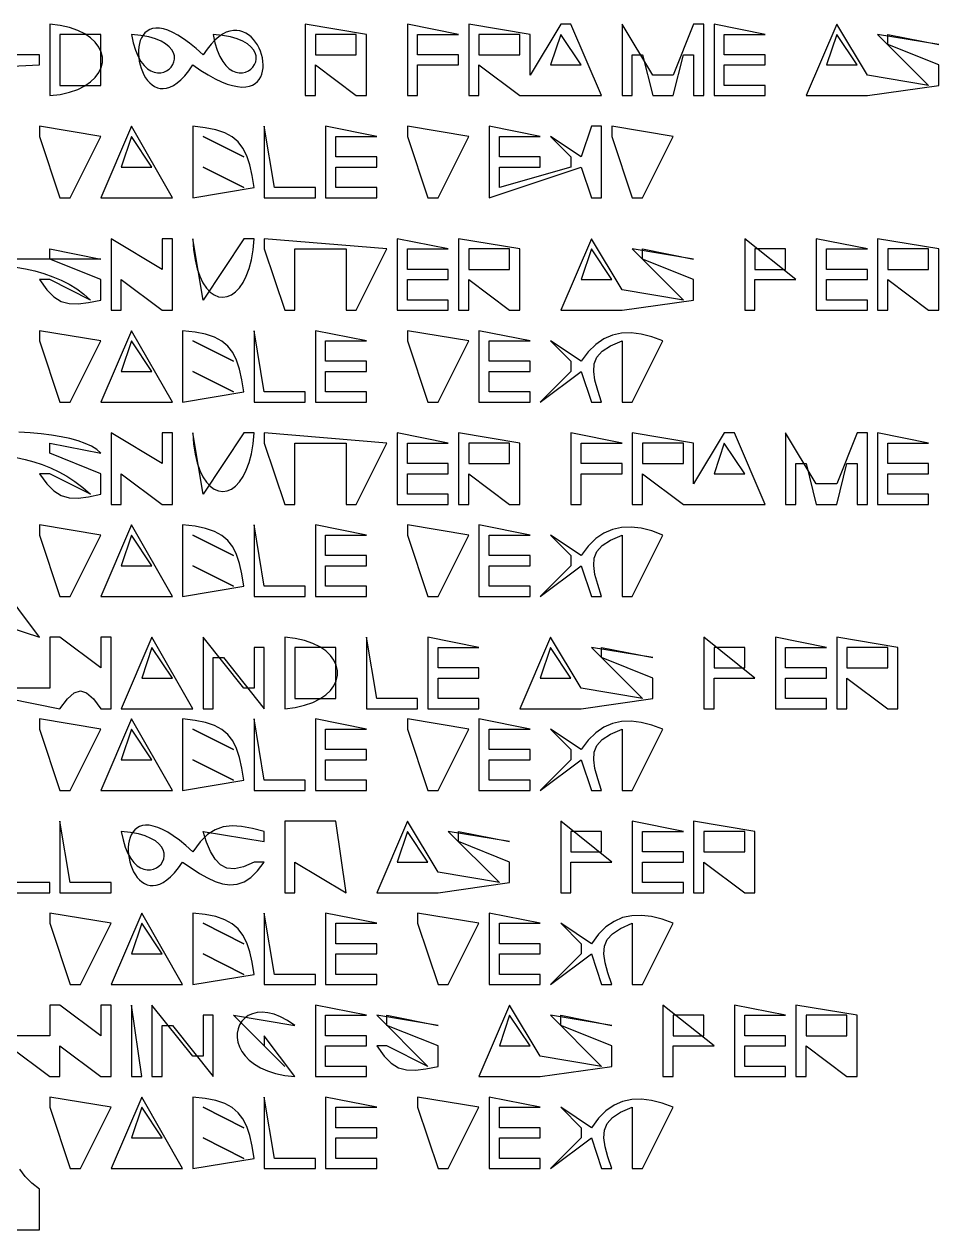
# Model space of a CAD drawing. Extents: x 0 to 2384, y 0 to 1684.
# Drawn here: x 1051.5 to 1141, y 1312 to 1430 of the extents above; entities that cross this region are included whole.
import ezdxf

# ---------------------------------------------------------------- set-up
doc = ezdxf.new("R2010")
doc.units = 0
doc.layers.add('C251', color=251, linetype='CONTINUOUS')
doc.layers.add('C7', color=7, linetype='CONTINUOUS')

msp = doc.modelspace()

# ---------------------------------------------------------------- linework, layer by layer
at = {"layer": 'C251'}
for points in [[(1064, 1370), (1061, 1363), (1062, 1363), (1067, 1363), (1068, 1363), (1064, 1370)], [(1069, 1370), (1069, 1363), (1070, 1363), (1070, 1368), (1071, 1368), (1075, 1363), (1075, 1369), (1074, 1369), (1074, 1365), (1073, 1365), (1069, 1370)], [(1077, 1370), (1077, 1363), (1078.0304, 1363.1279), (1078.9463, 1363.336), (1079.7478, 1363.6149), (1080.4348, 1363.955), (1081.0072, 1364.347), (1081.4652, 1364.7814), (1081.8087, 1365.2489), (1082.0377, 1365.7399), (1082.1522, 1366.245), (1082.1522, 1366.7549), (1082.0377, 1367.26), (1081.8087, 1367.751), (1081.4652, 1368.2185), (1081.0072, 1368.6529), (1080.4348, 1369.0449), (1079.7478, 1369.385), (1078.9463, 1369.6639), (1078.0304, 1369.872), (1077, 1370)], [(1085, 1370), (1085, 1363), (1090, 1363), (1090, 1364), (1086, 1364), (1085, 1370)], [(1091, 1370), (1091, 1363), (1096, 1363), (1096, 1364), (1092, 1364), (1092, 1366), (1096, 1366), (1096, 1367), (1092, 1367), (1092, 1369), (1096, 1369), (1091, 1370)], [(1103, 1370), (1100, 1363), (1101, 1363), (1106, 1363), (1113, 1364), (1113, 1366), (1108, 1368), (1108, 1369), (1113, 1368), (1107, 1369), (1112, 1364), (1106, 1365), (1103, 1370)], [(1118, 1370), (1118, 1363), (1119, 1363), (1119, 1366), (1123, 1366), (1118, 1370)], [(1125, 1370), (1125, 1363), (1130, 1363), (1130, 1364), (1126, 1364), (1126, 1366), (1130, 1366), (1130, 1367), (1126, 1367), (1126, 1369), (1130, 1369), (1125, 1370)], [(1131, 1370), (1131, 1363), (1132, 1363), (1132, 1366), (1136, 1363), (1137, 1363), (1137, 1369), (1131, 1370)], [(1054, 1325), (1054, 1324), (1056, 1318), (1057, 1318), (1060, 1324), (1054, 1325)], [(1063, 1325), (1060, 1318), (1061, 1318), (1066, 1318), (1067, 1318), (1063, 1325)], [(1068, 1325), (1068, 1318), (1074, 1319), (1073.8136, 1320.1924), (1073.5809, 1321.2248), (1073.2847, 1322.1079), (1072.908, 1322.8521), (1072.4337, 1323.4683), (1071.8446, 1323.967), (1071.1238, 1324.3589), (1070.2541, 1324.6546), (1069.2185, 1324.8647), (1068, 1325)], [(1075, 1325), (1075, 1318), (1080, 1318), (1080, 1319), (1076, 1319), (1075, 1325)], [(1081, 1325), (1081, 1318), (1086, 1318), (1086, 1319), (1082, 1319), (1082, 1321), (1086, 1321), (1086, 1322), (1082, 1322), (1082, 1324), (1086, 1324), (1081, 1325)], [(1090, 1325), (1090, 1324), (1092, 1318), (1093, 1318), (1096, 1324), (1090, 1325)], [(1097, 1325), (1097, 1318), (1102, 1318), (1102, 1319), (1098, 1319), (1098, 1321), (1102, 1321), (1102, 1322), (1098, 1322), (1098, 1324), (1102, 1324), (1097, 1325)], [(1107, 1322), (1104, 1324), (1106, 1322), (1106, 1321), (1103, 1318), (1107, 1321), (1108, 1318), (1109, 1318), (1108.6248, 1319.149), (1108.3538, 1320.1436), (1108.224, 1321.0041), (1108.2728, 1321.7505), (1108.5375, 1322.4031), (1109.0554, 1322.982), (1109.8638, 1323.5076), (1111, 1324), (1111, 1318), (1112, 1318), (1115, 1324), (1113.9137, 1324.3968), (1112.8764, 1324.6597), (1111.8882, 1324.7796), (1110.9492, 1324.7478), (1110.0597, 1324.5552), (1109.2198, 1324.193), (1108.4298, 1323.6523), (1107.6898, 1322.9243), (1107, 1322)]]:
    msp.add_lwpolyline(points, dxfattribs=at)
at = {"layer": 'C7'}
for points in [[(1054, 1430), (1054, 1423), (1055.0304, 1423.1279), (1055.9463, 1423.336), (1056.7478, 1423.6149), (1057.4347, 1423.955), (1058.0072, 1424.347), (1058.4652, 1424.7814), (1058.8086, 1425.2489), (1059.0376, 1425.7399), (1059.1521, 1426.2451), (1059.1521, 1426.7549), (1059.0376, 1427.2601), (1058.8086, 1427.7511), (1058.4651, 1428.2185), (1058.0071, 1428.653), (1057.4347, 1429.0449), (1056.7477, 1429.3851), (1055.9463, 1429.6639), (1055.0304, 1429.872), (1054, 1430)], [(1055, 1429), (1055, 1424), (1059, 1424), (1059, 1429), (1055, 1429)], [(1062, 1429), (1062.1741, 1428.1591), (1062.3912, 1427.4395), (1062.6447, 1426.8345), (1062.9277, 1426.3372), (1063.2335, 1425.9409), (1063.5552, 1425.6388), (1063.8862, 1425.4239), (1064.2195, 1425.2896), (1064.5486, 1425.2291), (1064.8664, 1425.2355), (1065.1664, 1425.3021), (1065.4417, 1425.422), (1065.6855, 1425.5885), (1065.891, 1425.7947), (1066.0516, 1426.0339), (1066.1603, 1426.2992), (1066.2105, 1426.5839), (1066.1954, 1426.8812), (1066.1081, 1427.1842), (1065.9419, 1427.4862), (1065.69, 1427.7803), (1065.3457, 1428.0599), (1064.9021, 1428.3179), (1064.3525, 1428.5478), (1063.6901, 1428.7426), (1062.9082, 1428.8956), (1062, 1429)], [(1068, 1426), (1068.779, 1425.4706), (1069.5048, 1425.024), (1070.1785, 1424.6557), (1070.8014, 1424.3618), (1071.3746, 1424.138), (1071.8995, 1423.9801), (1072.3772, 1423.884), (1072.809, 1423.8455), (1073.1961, 1423.8604), (1073.5399, 1423.9246), (1073.8414, 1424.0338), (1074.1019, 1424.1839), (1074.3227, 1424.3707), (1074.5051, 1424.5901), (1074.6502, 1424.8379), (1074.7592, 1425.1098), (1074.8335, 1425.4018), (1074.8742, 1425.7096), (1074.8826, 1426.0291), (1074.86, 1426.3561), (1074.8075, 1426.6865), (1074.7263, 1427.016), (1074.6179, 1427.3404), (1074.4832, 1427.6557), (1074.3237, 1427.9576), (1074.1406, 1428.242), (1073.935, 1428.5046), (1073.7082, 1428.7414), (1073.4614, 1428.9481), (1073.1959, 1429.1205), (1072.913, 1429.2546), (1072.6138, 1429.346), (1072.2996, 1429.3907), (1071.9716, 1429.3845), (1071.631, 1429.3231), (1071.2792, 1429.2025), (1070.9173, 1429.0184), (1070.5466, 1428.7667), (1070.1682, 1428.4431), (1069.7835, 1428.0436), (1069.3937, 1427.5639), (1069, 1427), (1068.3228, 1427.6104), (1067.6888, 1428.1301), (1067.097, 1428.5636), (1066.5467, 1428.9154), (1066.037, 1429.1899), (1065.5669, 1429.3916), (1065.1358, 1429.525), (1064.7428, 1429.5946), (1064.3869, 1429.6048), (1064.0674, 1429.5602), (1063.7835, 1429.4652), (1063.5342, 1429.3244), (1063.3187, 1429.1421), (1063.1363, 1428.923), (1062.986, 1428.6714), (1062.867, 1428.3918), (1062.7784, 1428.0888), (1062.7195, 1427.7668), (1062.6894, 1427.4303), (1062.6872, 1427.0837), (1062.7121, 1426.7317), (1062.7632, 1426.3786), (1062.8398, 1426.0289), (1062.9409, 1425.6871), (1063.0657, 1425.3577), (1063.2134, 1425.0453), (1063.3832, 1424.7541), (1063.5741, 1424.4889), (1063.7854, 1424.2539), (1064.0162, 1424.0538), (1064.2656, 1423.893), (1064.5329, 1423.776), (1064.8171, 1423.7072), (1065.1175, 1423.6912), (1065.4331, 1423.7324), (1065.7632, 1423.8353), (1066.1069, 1424.0044), (1066.4634, 1424.2442), (1066.8318, 1424.5592), (1067.2112, 1424.9538), (1067.6009, 1425.4326), (1068, 1426)], [(1070, 1429), (1070.174, 1428.1591), (1070.3912, 1427.4395), (1070.6447, 1426.8345), (1070.9277, 1426.3372), (1071.2335, 1425.9409), (1071.5552, 1425.6388), (1071.8862, 1425.4239), (1072.2195, 1425.2896), (1072.5485, 1425.2291), (1072.8664, 1425.2355), (1073.1664, 1425.3021), (1073.4416, 1425.422), (1073.6854, 1425.5885), (1073.891, 1425.7947), (1074.0515, 1426.0339), (1074.1603, 1426.2992), (1074.2105, 1426.5839), (1074.1953, 1426.8812), (1074.108, 1427.1842), (1073.9418, 1427.4862), (1073.6899, 1427.7803), (1073.3456, 1428.0599), (1072.9021, 1428.3179), (1072.3525, 1428.5478), (1071.6901, 1428.7426), (1070.9082, 1428.8956), (1070, 1429)], [(1079, 1430), (1079, 1423), (1080, 1423), (1080, 1426), (1084, 1423), (1085, 1423), (1085, 1429), (1079, 1430)], [(1080, 1429), (1080, 1427), (1084, 1427), (1084, 1429), (1080, 1429)], [(1089, 1430), (1089, 1423), (1090, 1423), (1090, 1426), (1094, 1426), (1094, 1427), (1090, 1427), (1090, 1429), (1094, 1429), (1089, 1430)], [(1095, 1430), (1095, 1423), (1096, 1423), (1096, 1426), (1100, 1423), (1107, 1423), (1108, 1423), (1105, 1430), (1104, 1430), (1101, 1425), (1101, 1429), (1095, 1430)], [(1096, 1429), (1096, 1427), (1100, 1427), (1100, 1429), (1096, 1429)], [(1104, 1429), (1103, 1426), (1106, 1426), (1104, 1429)], [(1110, 1430), (1110, 1423), (1111, 1423), (1111, 1427), (1112, 1427), (1113, 1423), (1115, 1423), (1116, 1427), (1117, 1427), (1117, 1423), (1118, 1423), (1118, 1430), (1117, 1430), (1115, 1425), (1113, 1425), (1110, 1430)], [(1119, 1430), (1119, 1423), (1124, 1423), (1124, 1424), (1120, 1424), (1120, 1426), (1124, 1426), (1124, 1427), (1120, 1427), (1120, 1429), (1124, 1429), (1119, 1430)], [(1131, 1430), (1128, 1423), (1129, 1423), (1134, 1423), (1141, 1424), (1141, 1426), (1136, 1428), (1136, 1429), (1141, 1428), (1135, 1429), (1140, 1424), (1134, 1425), (1131, 1430)], [(1131, 1429), (1130, 1426), (1133, 1426), (1131, 1429)], [(1032, 1425), (1053, 1426), (1053, 1427), (1032, 1427)], [(1053, 1420), (1053, 1419), (1055, 1413), (1056, 1413), (1059, 1419), (1053, 1420)], [(1062, 1420), (1059, 1413), (1060, 1413), (1065, 1413), (1066, 1413), (1062, 1420)], [(1068, 1420), (1068, 1413), (1074, 1414), (1073.8136, 1415.1924), (1073.5809, 1416.2248), (1073.2847, 1417.1078), (1072.908, 1417.8521), (1072.4337, 1418.4683), (1071.8446, 1418.967), (1071.1238, 1419.3589), (1070.2541, 1419.6546), (1069.2185, 1419.8647), (1068, 1420)], [(1075, 1420), (1075, 1413), (1080, 1413), (1080, 1414), (1076, 1414), (1075, 1420)], [(1081, 1420), (1081, 1413), (1086, 1413), (1086, 1414), (1082, 1414), (1082, 1416), (1086, 1416), (1086, 1417), (1082, 1417), (1082, 1419), (1086, 1419), (1081, 1420)], [(1089, 1420), (1089, 1419), (1091, 1413), (1092, 1413), (1095, 1419), (1089, 1420)], [(1097, 1420), (1097, 1413), (1106, 1416), (1107, 1413), (1108, 1413), (1108, 1420), (1107, 1420), (1106, 1417), (1103, 1419), (1105, 1417), (1105, 1416), (1098, 1414), (1098, 1416), (1102, 1416), (1102, 1417), (1098, 1417), (1098, 1419), (1102, 1419), (1097, 1420)], [(1109, 1420), (1109, 1419), (1111, 1413), (1112, 1413), (1115, 1419), (1109, 1420)], [(1062, 1419), (1061, 1416), (1064, 1416), (1062, 1419)], [(1069, 1419), (1073, 1417), (1069, 1419)], [(1069, 1416), (1073, 1414), (1069, 1416)], [(1060, 1409), (1060, 1402), (1061, 1402), (1061, 1405), (1065, 1402), (1066, 1402), (1066, 1409), (1065, 1409), (1065, 1406), (1060, 1409)], [(1068, 1409), (1068.0746, 1407.9054), (1068.2179, 1406.9273), (1068.4223, 1406.0653), (1068.6804, 1405.3193), (1068.9847, 1404.6892), (1069.3276, 1404.1746), (1069.7018, 1403.7755), (1070.0997, 1403.4915), (1070.5138, 1403.3226), (1070.9367, 1403.2685), (1071.3608, 1403.3291), (1071.7787, 1403.504), (1072.183, 1403.7932), (1072.566, 1404.1965), (1072.9203, 1404.7136), (1073.2385, 1405.3443), (1073.513, 1406.0885), (1073.7365, 1406.946), (1073.9013, 1407.9165), (1074, 1409), (1073, 1409), (1069, 1403), (1068, 1409)], [(1075, 1409), (1075, 1408), (1077, 1402), (1078, 1402), (1078, 1408), (1083, 1408), (1083, 1402), (1084, 1402), (1087, 1408), (1075, 1409)], [(1088, 1409), (1088, 1402), (1093, 1402), (1093, 1403), (1089, 1403), (1089, 1405), (1093, 1405), (1093, 1406), (1089, 1406), (1089, 1408), (1093, 1408), (1088, 1409)], [(1094, 1409), (1094, 1402), (1095, 1402), (1095, 1405), (1099, 1402), (1100, 1402), (1100, 1408), (1094, 1409)], [(1107, 1409), (1104, 1402), (1105, 1402), (1110, 1402), (1117, 1403), (1117, 1405), (1112, 1407), (1112, 1408), (1117, 1407), (1111, 1408), (1116, 1403), (1110, 1404), (1107, 1409)], [(1122, 1409), (1122, 1402), (1123, 1402), (1123, 1405), (1127, 1405), (1122, 1409)], [(1129, 1409), (1129, 1402), (1134, 1402), (1134, 1403), (1130, 1403), (1130, 1405), (1134, 1405), (1134, 1406), (1130, 1406), (1130, 1408), (1134, 1408), (1129, 1409)], [(1135, 1409), (1135, 1402), (1136, 1402), (1136, 1405), (1140, 1402), (1141, 1402), (1141, 1408), (1135, 1409)], [(1050.676, 1406.2263), (1051.6218, 1406.0529), (1052.542, 1405.8401), (1053.4333, 1405.585), (1054.2927, 1405.2846), (1055.1169, 1404.936), (1055.9029, 1404.5362), (1056.6475, 1404.0823), (1057.3476, 1403.5712), (1058, 1403), (1054, 1405), (1053, 1405), (1053.7171, 1404.0114), (1054.4118, 1403.3119), (1055.1257, 1402.8685), (1055.9, 1402.6485), (1056.7762, 1402.619), (1057.7957, 1402.7471), (1059, 1403), (1059, 1405), (1054, 1407), (1054, 1408), (1059, 1407), (1032, 1407)], [(1095, 1408), (1095, 1406), (1099, 1406), (1099, 1408), (1095, 1408)], [(1107, 1408), (1106, 1405), (1109, 1405), (1107, 1408)], [(1123, 1408), (1123, 1406), (1126, 1406), (1126, 1408), (1123, 1408)], [(1136, 1408), (1136, 1406), (1140, 1406), (1140, 1408), (1136, 1408)], [(1053, 1400), (1053, 1399), (1055, 1393), (1056, 1393), (1059, 1399), (1053, 1400)], [(1062, 1400), (1059, 1393), (1060, 1393), (1065, 1393), (1066, 1393), (1062, 1400)], [(1067, 1400), (1067, 1393), (1073, 1394), (1072.8136, 1395.1924), (1072.5809, 1396.2248), (1072.2847, 1397.1079), (1071.908, 1397.8521), (1071.4337, 1398.4683), (1070.8446, 1398.967), (1070.1238, 1399.3589), (1069.2541, 1399.6546), (1068.2185, 1399.8647), (1067, 1400)], [(1074, 1400), (1074, 1393), (1079, 1393), (1079, 1394), (1075, 1394), (1074, 1400)], [(1080, 1400), (1080, 1393), (1085, 1393), (1085, 1394), (1081, 1394), (1081, 1396), (1085, 1396), (1085, 1397), (1081, 1397), (1081, 1399), (1085, 1399), (1080, 1400)], [(1089, 1400), (1089, 1399), (1091, 1393), (1092, 1393), (1095, 1399), (1089, 1400)], [(1096, 1400), (1096, 1393), (1101, 1393), (1101, 1394), (1097, 1394), (1097, 1396), (1101, 1396), (1101, 1397), (1097, 1397), (1097, 1399), (1101, 1399), (1096, 1400)], [(1106, 1397), (1103, 1399), (1105, 1397), (1105, 1396), (1102, 1393), (1106, 1396), (1107, 1393), (1108, 1393), (1107.6248, 1394.149), (1107.3538, 1395.1436), (1107.224, 1396.004), (1107.2728, 1396.7504), (1107.5375, 1397.403), (1108.0554, 1397.982), (1108.8638, 1398.5076), (1110, 1399), (1110, 1393), (1111, 1393), (1114, 1399), (1112.9137, 1399.3968), (1111.8764, 1399.6597), (1110.8882, 1399.7796), (1109.9492, 1399.7478), (1109.0597, 1399.5552), (1108.2199, 1399.193), (1107.4298, 1398.6523), (1106.6898, 1397.9243), (1106, 1397)], [(1062, 1399), (1061, 1396), (1064, 1396), (1062, 1399)], [(1068, 1399), (1072, 1397), (1068, 1399)], [(1068, 1396), (1072, 1394), (1068, 1396)], [(1050.7588, 1387.5718), (1051.6061, 1387.3972), (1052.4442, 1387.1766), (1053.2725, 1386.9061), (1054.0904, 1386.5814), (1054.8971, 1386.1984), (1055.6921, 1385.7528), (1056.4747, 1385.2407), (1057.2442, 1384.6578), (1058, 1384), (1054, 1386), (1053, 1386), (1053.7171, 1385.0114), (1054.4119, 1384.3119), (1055.1257, 1383.8686), (1055.9, 1383.6486), (1056.7762, 1383.619), (1057.7957, 1383.7471), (1059, 1384), (1059, 1386), (1054, 1388), (1054, 1389), (1059, 1388), (1058.6027, 1388.3619), (1058.0944, 1388.6852), (1057.4829, 1388.9713), (1056.7763, 1389.222), (1055.9824, 1389.439), (1055.1093, 1389.624), (1054.165, 1389.7786), (1053.1574, 1389.9046), (1052.0945, 1390.0036), (1050.9843, 1390.0773)], [(1060, 1390), (1060, 1383), (1061, 1383), (1061, 1386), (1065, 1383), (1066, 1383), (1066, 1390), (1065, 1390), (1065, 1387), (1060, 1390)], [(1068, 1390), (1068.0746, 1388.9054), (1068.2179, 1387.9272), (1068.4223, 1387.0653), (1068.6804, 1386.3193), (1068.9847, 1385.6891), (1069.3276, 1385.1746), (1069.7018, 1384.7754), (1070.0997, 1384.4915), (1070.5138, 1384.3226), (1070.9367, 1384.2685), (1071.3608, 1384.3291), (1071.7787, 1384.504), (1072.183, 1384.7933), (1072.566, 1385.1965), (1072.9203, 1385.7136), (1073.2385, 1386.3444), (1073.513, 1387.0886), (1073.7365, 1387.946), (1073.9013, 1388.9166), (1074, 1390), (1073, 1390), (1069, 1384), (1068, 1390)], [(1075, 1390), (1075, 1389), (1077, 1383), (1078, 1383), (1078, 1389), (1083, 1389), (1083, 1383), (1084, 1383), (1087, 1389), (1075, 1390)], [(1088, 1390), (1088, 1383), (1093, 1383), (1093, 1384), (1089, 1384), (1089, 1386), (1093, 1386), (1093, 1387), (1089, 1387), (1089, 1389), (1093, 1389), (1088, 1390)], [(1094, 1390), (1094, 1383), (1095, 1383), (1095, 1386), (1099, 1383), (1100, 1383), (1100, 1389), (1094, 1390)], [(1095, 1389), (1095, 1387), (1099, 1387), (1099, 1389), (1095, 1389)], [(1105, 1390), (1105, 1383), (1106, 1383), (1106, 1386), (1110, 1386), (1110, 1387), (1106, 1387), (1106, 1389), (1110, 1389), (1105, 1390)], [(1111, 1390), (1111, 1383), (1112, 1383), (1112, 1386), (1116, 1383), (1123, 1383), (1124, 1383), (1121, 1390), (1120, 1390), (1117, 1385), (1117, 1389), (1111, 1390)], [(1112, 1389), (1112, 1387), (1116, 1387), (1116, 1389), (1112, 1389)], [(1120, 1389), (1119, 1386), (1122, 1386), (1120, 1389)], [(1126, 1390), (1126, 1383), (1127, 1383), (1127, 1387), (1128, 1387), (1129, 1383), (1131, 1383), (1132, 1387), (1133, 1387), (1133, 1383), (1134, 1383), (1134, 1390), (1133, 1390), (1131, 1385), (1129, 1385), (1126, 1390)], [(1135, 1390), (1135, 1383), (1140, 1383), (1140, 1384), (1136, 1384), (1136, 1386), (1140, 1386), (1140, 1387), (1136, 1387), (1136, 1389), (1140, 1389), (1135, 1390)], [(1053, 1381), (1053, 1380), (1055, 1374), (1056, 1374), (1059, 1380), (1053, 1381)], [(1062, 1381), (1059, 1374), (1060, 1374), (1065, 1374), (1066, 1374), (1062, 1381)], [(1067, 1381), (1067, 1374), (1073, 1375), (1072.8136, 1376.1924), (1072.5809, 1377.2248), (1072.2847, 1378.1078), (1071.908, 1378.8521), (1071.4337, 1379.4683), (1070.8446, 1379.967), (1070.1238, 1380.3589), (1069.2541, 1380.6546), (1068.2185, 1380.8647), (1067, 1381)], [(1074, 1381), (1074, 1374), (1079, 1374), (1079, 1375), (1075, 1375), (1074, 1381)], [(1080, 1381), (1080, 1374), (1085, 1374), (1085, 1375), (1081, 1375), (1081, 1377), (1085, 1377), (1085, 1378), (1081, 1378), (1081, 1380), (1085, 1380), (1080, 1381)], [(1089, 1381), (1089, 1380), (1091, 1374), (1092, 1374), (1095, 1380), (1089, 1381)], [(1096, 1381), (1096, 1374), (1101, 1374), (1101, 1375), (1097, 1375), (1097, 1377), (1101, 1377), (1101, 1378), (1097, 1378), (1097, 1380), (1101, 1380), (1096, 1381)], [(1106, 1378), (1103, 1380), (1105, 1378), (1105, 1377), (1102, 1374), (1106, 1377), (1107, 1374), (1108, 1374), (1107.6248, 1375.149), (1107.3538, 1376.1436), (1107.224, 1377.0041), (1107.2728, 1377.7505), (1107.5375, 1378.4031), (1108.0554, 1378.982), (1108.8638, 1379.5076), (1110, 1380), (1110, 1374), (1111, 1374), (1114, 1380), (1112.9137, 1380.3968), (1111.8764, 1380.6597), (1110.8882, 1380.7797), (1109.9492, 1380.7478), (1109.0597, 1380.5552), (1108.2199, 1380.193), (1107.4298, 1379.6524), (1106.6898, 1378.9243), (1106, 1378)], [(1062, 1380), (1061, 1377), (1064, 1377), (1062, 1380)], [(1068, 1380), (1072, 1378), (1068, 1380)], [(1050, 1371), (1053, 1370), (1047, 1378)], [(1068, 1377), (1072, 1375), (1068, 1377)], [(1050, 1364), (1055, 1363), (1055.7285, 1363.9691), (1056.3828, 1364.5506), (1057, 1364.7444), (1057.6171, 1364.5506), (1058.2714, 1363.9691), (1059, 1363), (1060, 1363), (1060, 1370), (1059, 1370), (1059, 1367), (1055, 1370), (1054, 1370), (1054, 1365), (1050, 1365)], [(1064, 1369), (1063, 1366), (1066, 1366), (1064, 1369)], [(1078, 1369), (1078, 1364), (1082, 1364), (1082, 1369), (1078, 1369)], [(1103, 1369), (1102, 1366), (1105, 1366), (1103, 1369)], [(1119, 1369), (1119, 1367), (1122, 1367), (1122, 1369), (1119, 1369)], [(1132, 1369), (1132, 1367), (1136, 1367), (1136, 1369), (1132, 1369)], [(1053, 1362), (1053, 1361), (1055, 1355), (1056, 1355), (1059, 1361), (1053, 1362)], [(1062, 1362), (1059, 1355), (1060, 1355), (1065, 1355), (1066, 1355), (1062, 1362)], [(1067, 1362), (1067, 1355), (1073, 1356), (1072.8136, 1357.1924), (1072.5809, 1358.2248), (1072.2847, 1359.1078), (1071.908, 1359.8521), (1071.4337, 1360.4683), (1070.8446, 1360.967), (1070.1238, 1361.3589), (1069.2541, 1361.6546), (1068.2185, 1361.8647), (1067, 1362)], [(1074, 1362), (1074, 1355), (1079, 1355), (1079, 1356), (1075, 1356), (1074, 1362)], [(1080, 1362), (1080, 1355), (1085, 1355), (1085, 1356), (1081, 1356), (1081, 1358), (1085, 1358), (1085, 1359), (1081, 1359), (1081, 1361), (1085, 1361), (1080, 1362)], [(1089, 1362), (1089, 1361), (1091, 1355), (1092, 1355), (1095, 1361), (1089, 1362)], [(1096, 1362), (1096, 1355), (1101, 1355), (1101, 1356), (1097, 1356), (1097, 1358), (1101, 1358), (1101, 1359), (1097, 1359), (1097, 1361), (1101, 1361), (1096, 1362)], [(1106, 1359), (1103, 1361), (1105, 1359), (1105, 1358), (1102, 1355), (1106, 1358), (1107, 1355), (1108, 1355), (1107.6248, 1356.149), (1107.3538, 1357.1436), (1107.224, 1358.004), (1107.2728, 1358.7504), (1107.5375, 1359.403), (1108.0554, 1359.982), (1108.8638, 1360.5076), (1110, 1361), (1110, 1355), (1111, 1355), (1114, 1361), (1112.9137, 1361.3968), (1111.8764, 1361.6597), (1110.8882, 1361.7797), (1109.9492, 1361.7478), (1109.0597, 1361.5552), (1108.2199, 1361.193), (1107.4298, 1360.6524), (1106.6898, 1359.9243), (1106, 1359)], [(1062, 1361), (1061, 1358), (1064, 1358), (1062, 1361)], [(1068, 1361), (1072, 1359), (1068, 1361)], [(1068, 1358), (1072, 1356), (1068, 1358)], [(1055, 1352), (1055, 1345), (1060, 1345), (1060, 1346), (1056, 1346), (1055, 1352)], [(1067, 1348), (1067.8405, 1347.4152), (1068.6504, 1346.8908), (1069.4323, 1346.4455), (1070.1888, 1346.0982), (1070.9227, 1345.8679), (1071.6366, 1345.7735), (1072.3332, 1345.8337), (1073.0151, 1346.0676), (1073.6851, 1346.494), (1074.3458, 1347.1318), (1075, 1348), (1074, 1348), (1072.9539, 1347.5133), (1072.071, 1347.3215), (1071.3298, 1347.4001), (1070.7089, 1347.725), (1070.1869, 1348.2717), (1069.7424, 1349.016), (1069.3538, 1349.9335), (1069, 1351), (1075, 1350), (1075, 1351), (1073.8293, 1351.2888), (1072.7822, 1351.4757), (1071.8393, 1351.5347), (1070.9809, 1351.4398), (1070.1873, 1351.165), (1069.439, 1350.684), (1068.7165, 1349.971), (1068, 1349), (1067.3228, 1349.6104), (1066.6888, 1350.1301), (1066.097, 1350.5636), (1065.5467, 1350.9154), (1065.037, 1351.1898), (1064.5669, 1351.3915), (1064.1358, 1351.5249), (1063.7428, 1351.5945), (1063.3869, 1351.6048), (1063.0674, 1351.5602), (1062.7835, 1351.4652), (1062.5342, 1351.3243), (1062.3187, 1351.1421), (1062.1363, 1350.9229), (1061.986, 1350.6713), (1061.867, 1350.3918), (1061.7784, 1350.0887), (1061.7195, 1349.7667), (1061.6894, 1349.4302), (1061.6872, 1349.0837), (1061.7121, 1348.7317), (1061.7632, 1348.3786), (1061.8398, 1348.0289), (1061.9409, 1347.6871), (1062.0657, 1347.3578), (1062.2134, 1347.0453), (1062.3832, 1346.7542), (1062.5741, 1346.4889), (1062.7854, 1346.254), (1063.0162, 1346.0539), (1063.2656, 1345.8931), (1063.5329, 1345.776), (1063.8171, 1345.7072), (1064.1175, 1345.6912), (1064.4331, 1345.7324), (1064.7632, 1345.8354), (1065.1069, 1346.0045), (1065.4634, 1346.2443), (1065.8318, 1346.5592), (1066.2112, 1346.9539), (1066.6009, 1347.4326), (1067, 1348)], [(1077, 1352), (1077, 1345), (1078, 1345), (1078, 1348), (1083, 1345), (1082, 1352), (1077, 1352)], [(1089, 1352), (1086, 1345), (1087, 1345), (1092, 1345), (1099, 1346), (1099, 1348), (1094, 1350), (1094, 1351), (1099, 1350), (1093, 1351), (1098, 1346), (1092, 1347), (1089, 1352)], [(1104, 1352), (1104, 1345), (1105, 1345), (1105, 1348), (1109, 1348), (1104, 1352)], [(1111, 1352), (1111, 1345), (1116, 1345), (1116, 1346), (1112, 1346), (1112, 1348), (1116, 1348), (1116, 1349), (1112, 1349), (1112, 1351), (1116, 1351), (1111, 1352)], [(1117, 1352), (1117, 1345), (1118, 1345), (1118, 1348), (1122, 1345), (1123, 1345), (1123, 1351), (1117, 1352)], [(1061, 1351), (1061.1741, 1350.1591), (1061.3912, 1349.4395), (1061.6447, 1348.8345), (1061.9277, 1348.3373), (1062.2335, 1347.941), (1062.5552, 1347.6388), (1062.8862, 1347.424), (1063.2195, 1347.2897), (1063.5486, 1347.2292), (1063.8664, 1347.2356), (1064.1664, 1347.3021), (1064.4417, 1347.422), (1064.6855, 1347.5885), (1064.891, 1347.7947), (1065.0516, 1348.0339), (1065.1603, 1348.2993), (1065.2105, 1348.584), (1065.1954, 1348.8812), (1065.1081, 1349.1842), (1064.9419, 1349.4862), (1064.69, 1349.7804), (1064.3457, 1350.0599), (1063.9021, 1350.3179), (1063.3525, 1350.5478), (1062.6901, 1350.7426), (1061.9082, 1350.8956), (1061, 1351)], [(1089, 1351), (1088, 1348), (1091, 1348), (1089, 1351)], [(1105, 1351), (1105, 1349), (1108, 1349), (1108, 1351), (1105, 1351)], [(1118, 1351), (1118, 1349), (1122, 1349), (1122, 1351), (1118, 1351)], [(1050, 1345), (1054, 1345), (1054, 1346), (1050, 1346)], [(1054, 1343), (1054, 1342), (1056, 1336), (1057, 1336), (1060, 1342), (1054, 1343)], [(1063, 1343), (1060, 1336), (1061, 1336), (1066, 1336), (1067, 1336), (1063, 1343)], [(1068, 1343), (1068, 1336), (1074, 1337), (1073.8136, 1338.1924), (1073.5809, 1339.2248), (1073.2847, 1340.1078), (1072.908, 1340.852), (1072.4337, 1341.4682), (1071.8446, 1341.9669), (1071.1238, 1342.3588), (1070.2541, 1342.6545), (1069.2185, 1342.8647), (1068, 1343)], [(1075, 1343), (1075, 1336), (1080, 1336), (1080, 1337), (1076, 1337), (1075, 1343)], [(1081, 1343), (1081, 1336), (1086, 1336), (1086, 1337), (1082, 1337), (1082, 1339), (1086, 1339), (1086, 1340), (1082, 1340), (1082, 1342), (1086, 1342), (1081, 1343)], [(1090, 1343), (1090, 1342), (1092, 1336), (1093, 1336), (1096, 1342), (1090, 1343)], [(1097, 1343), (1097, 1336), (1102, 1336), (1102, 1337), (1098, 1337), (1098, 1339), (1102, 1339), (1102, 1340), (1098, 1340), (1098, 1342), (1102, 1342), (1097, 1343)], [(1063, 1342), (1062, 1339), (1065, 1339), (1063, 1342)], [(1069, 1342), (1073, 1340), (1069, 1342)], [(1107, 1340), (1104, 1342), (1106, 1340), (1106, 1339), (1103, 1336), (1107, 1339), (1108, 1336), (1109, 1336), (1108.6249, 1337.149), (1108.3538, 1338.1436), (1108.224, 1339.0041), (1108.2728, 1339.7505), (1108.5375, 1340.4031), (1109.0554, 1340.982), (1109.8638, 1341.5076), (1111, 1342), (1111, 1336), (1112, 1336), (1115, 1342), (1113.9137, 1342.3968), (1112.8764, 1342.6597), (1111.8882, 1342.7796), (1110.9493, 1342.7478), (1110.0598, 1342.5552), (1109.2199, 1342.193), (1108.4298, 1341.6523), (1107.6898, 1340.9243), (1107, 1340)], [(1069, 1339), (1073, 1337), (1069, 1339)], [(1050, 1330), (1054, 1327), (1055, 1327), (1055, 1330), (1059, 1327), (1060, 1327), (1060, 1334), (1059, 1334), (1059, 1331), (1055, 1334), (1054, 1334), (1054, 1331), (1050, 1331)], [(1062, 1334), (1062, 1327), (1063, 1327), (1062, 1334)], [(1064, 1334), (1064, 1327), (1065, 1327), (1065, 1332), (1066, 1332), (1070, 1327), (1070, 1333), (1069, 1333), (1069, 1329), (1068, 1329), (1064, 1334)], [(1080, 1334), (1080, 1327), (1085, 1327), (1085, 1328), (1081, 1328), (1081, 1330), (1085, 1330), (1085, 1331), (1081, 1331), (1081, 1333), (1085, 1333), (1080, 1334)], [(1099, 1334), (1096, 1327), (1097, 1327), (1102, 1327), (1109, 1328), (1109, 1330), (1104, 1332), (1104, 1333), (1109, 1332), (1103, 1333), (1108, 1328), (1102, 1329), (1099, 1334)], [(1114, 1334), (1114, 1327), (1115, 1327), (1115, 1330), (1119, 1330), (1114, 1334)], [(1121, 1334), (1121, 1327), (1126, 1327), (1126, 1328), (1122, 1328), (1122, 1330), (1126, 1330), (1126, 1331), (1122, 1331), (1122, 1333), (1126, 1333), (1121, 1334)], [(1127, 1334), (1127, 1327), (1128, 1327), (1128, 1330), (1132, 1327), (1133, 1327), (1133, 1333), (1127, 1334)], [(1078, 1327), (1075, 1331), (1075, 1330), (1077, 1328), (1072, 1333), (1078, 1332), (1077.2792, 1332.4861), (1076.595, 1332.8511), (1075.9503, 1333.1033), (1075.3483, 1333.2511), (1074.792, 1333.3028), (1074.2844, 1333.2667), (1073.8287, 1333.1512), (1073.428, 1332.9647), (1073.0853, 1332.7154), (1072.8036, 1332.4117), (1072.5861, 1332.0619), (1072.4359, 1331.6745), (1072.3559, 1331.2577), (1072.3494, 1330.8198), (1072.4193, 1330.3692), (1072.5687, 1329.9143), (1072.8007, 1329.4634), (1073.1185, 1329.0247), (1073.5249, 1328.6068), (1074.0233, 1328.2178), (1074.6165, 1327.8662), (1075.3077, 1327.5603), (1076.1, 1327.3084), (1076.9963, 1327.1188), (1078, 1327)], [(1086, 1333), (1091, 1328), (1087, 1330), (1086, 1330), (1086.7171, 1329.0114), (1087.4118, 1328.3119), (1088.1257, 1327.8686), (1088.9, 1327.6486), (1089.7762, 1327.619), (1090.7957, 1327.7471), (1092, 1328), (1092, 1330), (1087, 1332), (1087, 1333), (1092, 1332), (1086, 1333)], [(1099, 1333), (1098, 1330), (1101, 1330), (1099, 1333)], [(1115, 1333), (1115, 1331), (1118, 1331), (1118, 1333), (1115, 1333)], [(1128, 1333), (1128, 1331), (1132, 1331), (1132, 1333), (1128, 1333)], [(1063, 1324), (1062, 1321), (1065, 1321), (1063, 1324)], [(1069, 1324), (1073, 1322), (1069, 1324)], [(1069, 1321), (1073, 1319), (1069, 1321)], [(1049, 1312), (1053, 1312), (1053, 1316), (1052.2411, 1316.5752), (1051.6076, 1317.226), (1051.0891, 1317.9447)]]:
    msp.add_lwpolyline(points, dxfattribs=at)

doc.saveas('drawing.dxf')
